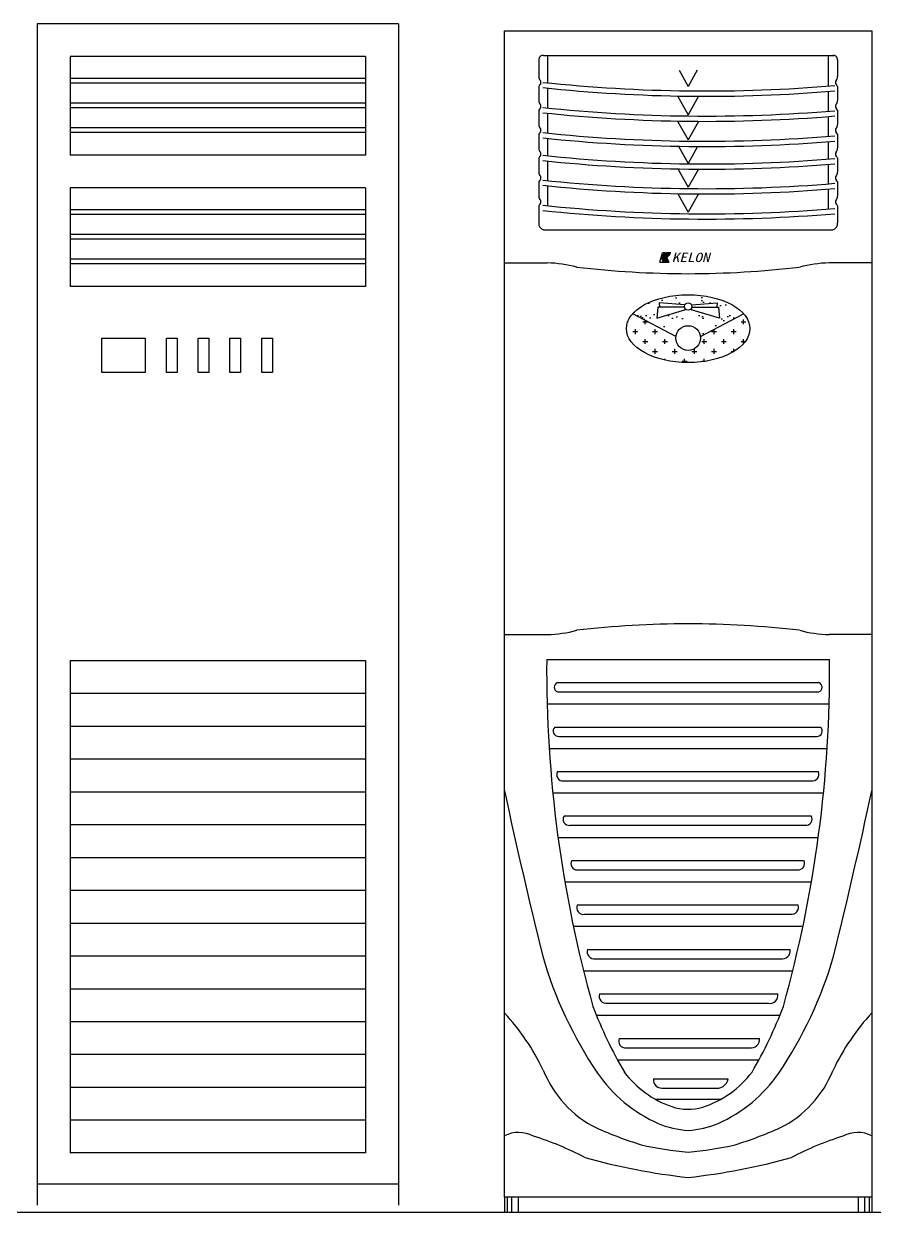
# Model space of a CAD drawing. Header units: inches. Extents: x 11.8 to 54.3, y 10.8 to 35.6.
# Drawn here: x 36.371 to 37.665, y 16.498 to 18.309 of the extents above; entities that cross this region are included whole.
import ezdxf

# ---------------------------------------------------------------- set-up
doc = ezdxf.new("R2010")
doc.units = ezdxf.units.IN
doc.header["$MEASUREMENT"] = 0
for name, color, linetype in [('02', 2, 'Continuous'), ('1', 1, 'Continuous'), ('8', 8, 'Continuous')]:
    doc.layers.add(name, color=color, linetype=linetype)
doc.styles.add('STYLE3', font='')
doc.styles.get('STYLE3').set_extended_font_data('SimHei')

msp = doc.modelspace()

# ---------------------------------------------------------------- hatches: boundary and pattern name
at = {"layer": '8'}
h = msp.add_hatch(dxfattribs=at)
h.set_pattern_fill('AR-SAND', color=256, scale=0.015, style=0)
h.set_pattern_definition([(37.5, (35.002645, 10.569014), (-0.0009449, 0.02890236), [0, -0.0228, 0, -0.0255, 0, -0.024375]), (7.5, (35.002645, 10.569014), (0.02654665, 0.0423322), [0, -0.0123, 0, -0.02055, 0, -0.007875]), (327.5, (34.984195, 10.569014), (0.04671213, 8.4886e-05), [0, -0.0075, 0, -0.027, 0, -0.03525]), (317.5, (34.984195, 10.569014), (0.0450919, 0.01316513), [0, -0.00375, 0, -0.0177, 0, -0.02025])])
edge = h.paths.add_edge_path()
edge.add_line((37.4008, 17.8324), (37.4665, 17.8672))
edge.add_ellipse((37.3821, 17.8445), major_axis=(-0.094, 0), ratio=0.549383, start_angle=206.0876, end_angle=333.9124)
edge.add_line((37.2977, 17.8672), (37.3634, 17.8324))
edge.add_arc((37.3821, 17.8302), 0.0188, 6.8818, 173.1182, ccw=False)
h.paths.add_polyline_path([(37.3854, 17.8735, -0.321675), (37.3788, 17.8735), (37.3346, 17.8606), (37.3357, 17.8774), (37.3385, 17.8774), (37.338, 17.884), (37.377, 17.8806, -0.621917), (37.3872, 17.8806), (37.4262, 17.884), (37.4257, 17.8774), (37.4285, 17.8774), (37.4296, 17.8606)], flags=16)
h = msp.add_hatch(dxfattribs=at)
h.set_pattern_fill('CROSS', color=256, scale=0.002357, style=0)
h.set_pattern_definition([(0, (36.54982, 16.313461), (0.01496438, 0.01496438), [0.0074822, -0.02244656]), (90, (36.553561, 16.30972), (-0.01496438, 0.01496438), [0.0074822, -0.02244656])])
edge = h.paths.add_edge_path()
edge.add_arc((37.3821, 17.8302), 0.0188, 0, 6.8818, ccw=False)
edge.add_arc((37.3821, 17.8302), 0.0188, -180, 0, ccw=False)
edge.add_arc((37.3821, 17.8302), 0.0188, 173.1182, 180, ccw=False)
edge.add_line((37.3634, 17.8324), (37.2977, 17.8672))
edge.add_ellipse((37.3821, 17.8445), major_axis=(-0.094, 0), ratio=0.549383, start_angle=333.9124, end_angle=566.0876)
edge.add_line((37.4665, 17.8672), (37.4008, 17.8324))

# ---------------------------------------------------------------- linework, layer by layer
at = {"layer": '02'}
for p, q in [((36.3911, 18.3089), (36.3911, 16.5089)), ((36.9411, 18.3089), (36.3911, 18.3089)), ((36.9411, 18.3089), (36.9411, 16.5089)), ((36.4411, 18.2589), (36.4411, 18.1089)), ((36.8911, 18.2589), (36.4411, 18.2589)), ((36.8911, 18.2589), (36.8911, 18.1089)), ((37.155, 18.2541), (37.155, 18.2284)), ((37.162, 18.2604), (37.6044, 18.2604)), ((37.1684, 18.2189), (37.1684, 18.2604)), ((37.5959, 18.214), (37.5959, 18.2604)), ((37.6093, 18.2541), (37.6093, 18.2284)), ((37.3683, 18.2383), (37.3821, 18.2136)), ((37.3959, 18.2383), (37.3821, 18.2136)), ((36.8911, 18.2254), (36.4411, 18.2254)), ((36.8911, 18.2184), (36.4411, 18.2184)), ((37.155, 18.2136), (37.155, 18.192)), ((37.1684, 18.1807), (37.1684, 18.2109)), ((37.3661, 18.199), (37.3821, 18.1703)), ((37.3979, 18.1986), (37.3821, 18.1703)), ((37.5959, 18.1757), (37.5959, 18.206)), ((37.6093, 18.2136), (37.6093, 18.192)), ((36.8911, 18.1879), (36.4411, 18.1879)), ((36.8911, 18.1809), (36.4411, 18.1809)), ((37.155, 18.1772), (37.155, 18.1556)), ((37.1684, 18.1424), (37.1684, 18.1726)), ((37.3661, 18.1607), (37.3821, 18.132)), ((37.5959, 18.1374), (37.5959, 18.1677)), ((37.6093, 18.1772), (37.6093, 18.1556)), ((36.8911, 18.1504), (36.4411, 18.1504)), ((36.8911, 18.1434), (36.4411, 18.1434)), ((37.3979, 18.1603), (37.3821, 18.132)), ((37.155, 18.1408), (37.155, 18.1192)), ((37.1684, 18.1078), (37.1684, 18.1343)), ((37.5959, 18.1028), (37.5959, 18.1294)), ((37.6093, 18.1408), (37.6093, 18.1192)), ((36.8911, 18.1089), (36.4411, 18.1089)), ((37.3675, 18.1224), (37.3821, 18.0962)), ((37.3965, 18.122), (37.3821, 18.0962)), ((37.155, 18.1044), (37.155, 18.0829)), ((37.1684, 18.0701), (37.1684, 18.0997)), ((37.5959, 18.0652), (37.5959, 18.0948)), ((37.6093, 18.1044), (37.6093, 18.0829)), ((37.3664, 18.0878), (37.3821, 18.0598)), ((37.3976, 18.0875), (37.3821, 18.0598)), ((36.8911, 18.0589), (36.4411, 18.0589)), ((36.4411, 18.0589), (36.4411, 17.9089)), ((36.8911, 18.0589), (36.8911, 17.9089)), ((37.155, 18.068), (37.155, 18.0465)), ((37.1684, 18.0318), (37.1684, 18.0621)), ((37.5959, 18.0269), (37.5959, 18.0571)), ((37.6093, 18.068), (37.6093, 18.0465)), ((37.3664, 18.0501), (37.3821, 18.0221)), ((37.3976, 18.0498), (37.3821, 18.0221)), ((36.8911, 18.0254), (36.4411, 18.0254)), ((36.8911, 18.0184), (36.4411, 18.0184)), ((37.155, 18.0316), (37.155, 18.0056)), ((37.6093, 18.0316), (37.6093, 18.0056)), ((36.8911, 17.9879), (36.4411, 17.9879)), ((36.8911, 17.9809), (36.4411, 17.9809)), ((37.162, 17.9951), (37.6022, 17.9951)), ((36.8911, 17.9504), (36.4411, 17.9504)), ((36.8911, 17.9434), (36.4411, 17.9434)), ((37.1025, 17.9446), (37.1676, 17.9446)), ((37.3391, 17.9459), (37.3428, 17.9598)), ((37.3391, 17.9459), (37.3442, 17.9459)), ((37.3419, 17.9529), (37.3468, 17.9598)), ((37.3442, 17.9459), (37.3419, 17.9529)), ((37.3425, 17.9526), (37.3496, 17.9526)), ((37.3426, 17.9531), (37.3498, 17.9531)), ((37.3468, 17.9598), (37.3428, 17.9598)), ((37.3429, 17.9516), (37.3505, 17.9516)), ((37.3432, 17.9506), (37.3512, 17.9506)), ((37.3434, 17.9541), (37.3511, 17.9541)), ((37.3436, 17.9496), (37.3518, 17.9496)), ((37.3439, 17.9486), (37.3523, 17.9486)), ((37.3441, 17.9551), (37.3522, 17.9551)), ((37.3442, 17.9477), (37.3527, 17.9477)), ((37.3445, 17.9468), (37.3531, 17.9468)), ((37.3448, 17.9562), (37.3532, 17.9562)), ((37.3448, 17.9459), (37.3534, 17.9459)), ((37.3455, 17.9571), (37.354, 17.9571)), ((37.3461, 17.958), (37.3547, 17.958)), ((37.3468, 17.9589), (37.3554, 17.9589)), ((37.3559, 17.9598), (37.3474, 17.9598)), ((37.3474, 17.9598), (37.3534, 17.9598)), ((37.6617, 17.9446), (37.5966, 17.9446)), ((36.8911, 17.9089), (36.4411, 17.9089)), ((37.3357, 17.8774), (37.3346, 17.8606)), ((37.3346, 17.8606), (37.3788, 17.8735)), ((37.3765, 17.8774), (37.3357, 17.8774)), ((37.338, 17.884), (37.3385, 17.8774)), ((37.377, 17.8806), (37.338, 17.884)), ((37.4296, 17.8606), (37.3854, 17.8735)), ((37.3872, 17.8806), (37.4262, 17.884)), ((37.3877, 17.8774), (37.4285, 17.8774)), ((37.4262, 17.884), (37.4257, 17.8774)), ((37.4285, 17.8774), (37.4296, 17.8606)), ((37.3634, 17.8324), (37.2977, 17.8672)), ((37.4008, 17.8324), (37.4665, 17.8672)), ((36.4894, 17.8302), (36.5556, 17.8302)), ((36.4894, 17.7775), (36.4894, 17.8302)), ((36.5556, 17.8302), (36.5556, 17.7775)), ((36.5878, 17.8302), (36.604, 17.8302)), ((36.5878, 17.7775), (36.5878, 17.8302)), ((36.604, 17.8302), (36.604, 17.7775)), ((36.6362, 17.8302), (36.6524, 17.8302)), ((36.6362, 17.7775), (36.6362, 17.8302)), ((36.6524, 17.8302), (36.6524, 17.7775)), ((36.6845, 17.8302), (36.7008, 17.8302)), ((36.6845, 17.7775), (36.6845, 17.8302)), ((36.7008, 17.8302), (36.7008, 17.7775)), ((36.7329, 17.8302), (36.7492, 17.8302)), ((36.7329, 17.7775), (36.7329, 17.8302)), ((36.7492, 17.8302), (36.7492, 17.7775)), ((36.5556, 17.7775), (36.4894, 17.7775)), ((36.604, 17.7775), (36.5878, 17.7775)), ((36.6524, 17.7775), (36.6362, 17.7775)), ((36.7008, 17.7775), (36.6845, 17.7775)), ((36.7492, 17.7775), (36.7329, 17.7775)), ((37.1025, 17.3785), (37.1676, 17.3785)), ((37.6617, 17.3785), (37.5966, 17.3785)), ((36.4411, 17.3389), (36.4411, 16.5889)), ((36.4411, 17.3389), (36.8911, 17.3389)), ((36.8911, 17.3389), (36.8911, 16.5889)), ((37.1668, 17.3404), (37.5975, 17.3404)), ((37.1834, 17.3052), (37.5809, 17.3052)), ((36.4411, 17.2889), (36.8911, 17.2889)), ((37.1834, 17.291), (37.5809, 17.291)), ((37.1675, 17.2727), (37.5968, 17.2727)), ((36.4411, 17.2389), (36.8911, 17.2389)), ((37.179, 17.2375), (37.5836, 17.2375)), ((37.185, 17.2233), (37.5781, 17.2233)), ((37.1706, 17.2049), (37.5937, 17.2049)), ((36.4411, 17.1889), (36.8911, 17.1889)), ((37.1834, 17.1697), (37.5803, 17.1697)), ((37.1834, 17.1697), (37.5803, 17.1697)), ((37.1927, 17.1555), (37.5694, 17.1555)), ((37.1927, 17.1555), (37.5694, 17.1555)), ((36.4411, 17.1389), (36.8911, 17.1389)), ((37.1761, 17.1372), (37.5881, 17.1372)), ((37.1932, 17.102), (37.5694, 17.102)), ((37.1932, 17.102), (37.5694, 17.102)), ((36.4411, 17.0889), (36.8911, 17.0889)), ((37.2019, 17.0878), (37.5601, 17.0878)), ((37.2019, 17.0878), (37.5601, 17.0878)), ((37.184, 17.0694), (37.5802, 17.0694)), ((36.4411, 17.0389), (36.8911, 17.0389)), ((37.2052, 17.0342), (37.5579, 17.0342)), ((37.2134, 17.02), (37.5486, 17.02)), ((37.1945, 17.0017), (37.5698, 17.0017)), ((36.4411, 16.9889), (36.8911, 16.9889)), ((37.2134, 16.9665), (37.5497, 16.9665)), ((37.2243, 16.9522), (37.5377, 16.9522)), ((36.4411, 16.9389), (36.8911, 16.9389)), ((37.2074, 16.9339), (37.5569, 16.9339)), ((37.2287, 16.8987), (37.5372, 16.8987)), ((36.4411, 16.8889), (36.8911, 16.8889)), ((37.2407, 16.8845), (37.523, 16.8845)), ((37.2228, 16.8662), (37.5414, 16.8662)), ((36.4411, 16.8389), (36.8911, 16.8389)), ((37.2473, 16.831), (37.5186, 16.831)), ((37.2593, 16.8167), (37.5044, 16.8167)), ((36.4411, 16.7889), (36.8911, 16.7889)), ((37.2424, 16.7984), (37.5218, 16.7984)), ((37.2773, 16.7632), (37.4908, 16.7632)), ((37.2877, 16.749), (37.4755, 16.749)), ((36.4411, 16.7389), (36.8911, 16.7389)), ((37.2743, 16.7307), (37.4899, 16.7307)), ((37.3292, 16.7016), (37.4432, 16.7016)), ((36.4411, 16.6889), (36.8911, 16.6889)), ((37.345, 16.6874), (37.4214, 16.6874)), ((37.3321, 16.6706), (37.4321, 16.6706)), ((36.4411, 16.6389), (36.8911, 16.6389)), ((36.8911, 16.5889), (36.4411, 16.5889)), ((36.3911, 16.5414), (36.9411, 16.5414)), ((37.1025, 16.5214), (37.1025, 16.4983)), ((37.1065, 16.5214), (37.1065, 16.4983)), ((37.1134, 16.5214), (37.1134, 16.4983)), ((37.1232, 16.5214), (37.1232, 16.4983)), ((37.641, 16.5214), (37.641, 16.4983)), ((37.6508, 16.5214), (37.6508, 16.4983)), ((37.6577, 16.5214), (37.6577, 16.4983)), ((37.6617, 16.5214), (37.6617, 16.4983)), ((37.1025, 16.4983), (37.6617, 16.4983))]:
    msp.add_line(p, q, dxfattribs=at)
msp.add_lwpolyline([(37.1025, 18.2983), (37.6617, 18.2983), (37.6617, 16.5214), (37.1025, 16.5214)], close=True, dxfattribs=at)
for centre, radius in [((37.3821, 17.8781), 0.00565), ((37.3821, 17.8302), 0.0188)]:
    msp.add_circle(centre, radius, dxfattribs=at)
for centre, radius, start, end in [((37.1609, 18.2546), 0.00599, 79.3959, 184.9086), ((37.6033, 18.2546), 0.00599, 355.0914, 100.6041), ((37.1613, 18.2274), 0.00637, 171.2427, 228.7453), ((37.1609, 18.2118), 0.00615, 128.0669, 163.176), ((37.152, 18.2196), 0.00592, 329.4535, 30.5465), ((37.4092, 20.5667), 2.3601, 263.9544, 274.7731), ((37.6123, 18.2196), 0.00592, 149.4535, 210.5465), ((37.603, 18.2274), 0.00637, 311.2547, 8.7573), ((37.6034, 18.2118), 0.00615, 16.824, 51.9331), ((37.4092, 20.5586), 2.3601, 263.9544, 274.7731), ((37.1613, 18.191), 0.00637, 171.2427, 228.7453), ((37.1609, 18.1754), 0.00615, 128.0669, 163.176), ((37.152, 18.1832), 0.00592, 329.4535, 30.5465), ((37.4092, 20.5284), 2.3601, 263.9544, 274.7731), ((37.6123, 18.1832), 0.00592, 149.4535, 210.5465), ((37.603, 18.191), 0.00637, 311.2547, 8.7573), ((37.6034, 18.1754), 0.00615, 16.824, 51.9331), ((37.4092, 20.5204), 2.3601, 263.9544, 274.7731), ((37.1613, 18.1547), 0.00637, 171.2427, 228.7453), ((37.1609, 18.139), 0.00615, 128.0669, 163.176), ((37.152, 18.1469), 0.00592, 329.4535, 30.5465), ((37.4092, 20.4901), 2.3601, 263.9544, 274.7731), ((37.6123, 18.1469), 0.00592, 149.4535, 210.5465), ((37.603, 18.1547), 0.00637, 311.2547, 8.7573), ((37.6034, 18.139), 0.00615, 16.824, 51.9331), ((37.4092, 20.4821), 2.3601, 263.9544, 274.7731), ((37.1613, 18.1183), 0.00637, 171.2427, 228.7453), ((37.1609, 18.1026), 0.00615, 128.0669, 163.176), ((37.152, 18.1105), 0.00592, 329.4535, 30.5465), ((37.4092, 20.4555), 2.3601, 263.9544, 274.7731), ((37.6123, 18.1105), 0.00592, 149.4535, 210.5465), ((37.603, 18.1183), 0.00637, 311.2547, 8.7573), ((37.6034, 18.1026), 0.00615, 16.824, 51.9331), ((37.4092, 20.4475), 2.3601, 263.9544, 274.7731), ((37.1613, 18.0819), 0.00637, 171.2427, 228.7453), ((37.1609, 18.0662), 0.00615, 128.0669, 163.176), ((37.152, 18.0741), 0.00592, 329.4535, 30.5465), ((37.4092, 20.4178), 2.3601, 263.9544, 274.7731), ((37.6123, 18.0741), 0.00592, 149.4535, 210.5465), ((37.603, 18.0819), 0.00637, 311.2547, 8.7573), ((37.6034, 18.0662), 0.00615, 16.824, 51.9331), ((37.4092, 20.4098), 2.3601, 263.9544, 274.7731), ((37.1613, 18.0455), 0.00637, 171.2427, 228.7453), ((37.1609, 18.0299), 0.00615, 128.0669, 163.176), ((37.152, 18.0377), 0.00592, 329.4535, 30.5465), ((37.6123, 18.0377), 0.00592, 149.4535, 210.5465), ((37.603, 18.0455), 0.00637, 311.2547, 8.7573), ((37.6034, 18.0299), 0.00615, 16.824, 51.9331), ((37.4092, 20.3795), 2.3601, 263.9544, 274.7731), ((37.4092, 20.3715), 2.3601, 263.9544, 274.7731), ((37.1639, 18.0039), 0.00906, 169.0867, 258.3563), ((37.6004, 18.0039), 0.00906, 281.6437, 10.9133), ((37.1622, 17.7464), 0.1983, 75.332, 88.4172), ((37.6021, 17.7464), 0.1983, 91.5828, 104.668), ((37.3869, 19.4503), 1.5221, 263.4148, 269.8193), ((37.3773, 19.4503), 1.5221, 270.1807, 276.5852), ((37.1622, 17.5767), 0.1983, 271.5828, 284.668), ((37.3869, 15.8728), 1.5221, 90.1807, 96.5852), ((37.3773, 15.8728), 1.5221, 83.4148, 89.8193), ((37.6021, 17.5767), 0.1983, 255.332, 268.4172), ((39.0825, 17.3266), 1.9158, 179.5855, 195.5842), ((35.6817, 17.3266), 1.9158, 344.4158, 0.4145), ((37.1855, 17.2981), 0.00743, 106.8438, 253.1562), ((37.5787, 17.2981), 0.00743, 286.8438, 73.1562), ((37.1848, 17.2315), 0.00828, 134.1874, 271.6117), ((37.5782, 17.2314), 0.00813, 269.5682, 48.4176), ((37.1915, 17.1649), 0.00947, 149.4244, 276.8495), ((37.1915, 17.1649), 0.00947, 149.4244, 276.8495), ((37.5709, 17.1656), 0.0103, 261.519, 23.4315), ((37.5709, 17.1656), 0.0103, 261.519, 23.4315), ((46.8108, 19.2494), 9.9348, 192.25768, 193.74876), ((27.9534, 19.2494), 9.9348, 346.25124, 347.74232), ((37.2009, 17.0969), 0.00924, 146.9594, 276.1747), ((37.2009, 17.0969), 0.00924, 146.9594, 276.1747), ((37.5612, 17.0972), 0.00947, 263.1505, 30.5756), ((37.5612, 17.0972), 0.00947, 263.1505, 30.5756), ((37.2126, 17.029), 0.00902, 144.4582, 275.4266), ((37.5498, 17.0294), 0.00947, 263.1505, 30.5756), ((37.2228, 16.9624), 0.0103, 156.5685, 278.481), ((37.5395, 16.963), 0.0108, 260.7138, 18.9029), ((37.239, 16.8952), 0.0108, 161.0971, 279.2862), ((37.5252, 16.8965), 0.0122, 259.6338, 10.4569), ((37.7761, 17.0682), 0.6412, 196.3025, 213.9145), ((36.9881, 17.0682), 0.6412, 326.0855, 343.6975), ((37.2575, 16.8274), 0.0108, 161.0971, 279.2862), ((37.5066, 16.8287), 0.0122, 259.6338, 10.4569), ((37.8511, 17.0437), 0.6562, 200.6855, 210.3723), ((36.9132, 17.0437), 0.6562, 329.6277, 339.3145), ((36.8408, 16.5614), 0.3555, 25.5798, 42.6178), ((37.9234, 16.5614), 0.3555, 137.3822, 154.4202), ((37.2863, 16.7589), 0.00998, 154.2319, 277.9981), ((37.4779, 16.7617), 0.013, 259.3025, 6.5458), ((37.3159, 16.7753), 0.1657, 201.3749, 243.6796), ((37.4484, 16.7753), 0.1657, 296.3204, 338.6251), ((37.4296, 16.8395), 0.2261, 214.8066, 245.6154), ((37.4076, 16.8045), 0.1538, 217.0465, 250.8007), ((37.3425, 16.7006), 0.0134, 175.3324, 280.8216), ((37.3566, 16.8045), 0.1538, 288.1518, 322.9535), ((37.425, 16.7058), 0.0187, 258.9821, 347.1486), ((37.3346, 16.8395), 0.2261, 294.3846, 325.1934), ((37.3822, 16.7353), 0.0801, 251.6759, 286.1503), ((37.4887, 17.1767), 0.6025, 245.8667, 252.7968), ((37.3925, 16.773), 0.1504, 248.0216, 266.0271), ((37.3717, 16.773), 0.1504, 273.9729, 291.9784), ((37.2755, 17.1767), 0.6025, 287.2032, 294.1333), ((37.1243, 16.5732), 0.0467, 61.6939, 117.8778), ((36.9987, 16.1477), 0.4895, 62.494, 72.4236), ((37.7656, 16.1477), 0.4895, 107.5764, 117.506), ((37.6399, 16.5732), 0.0467, 62.1222, 118.3061), ((37.427, 17.1237), 0.5355, 257.4384, 265.1924), ((37.3372, 17.1237), 0.5355, 274.8076, 282.5616), ((37.488, 17.5207), 0.9751, 254.3377, 263.7684), ((37.2763, 17.5207), 0.9751, 276.2316, 285.6623)]:
    msp.add_arc(centre, radius, start, end, dxfattribs=at)
msp.add_ellipse((37.3821, 17.8445), major_axis=(-0.094, 0), ratio=0.549383, dxfattribs=at)
at = {"layer": '1'}
msp.add_line((33.6152, 16.4983), (53.9414, 16.4983), dxfattribs=at)

# ---------------------------------------------------------------- texts
at = {"layer": '02', "style": 'STYLE3', "oblique": 15, "width": 1.2}
msp.add_text('KELON', height=0.01412, dxfattribs=at).set_placement((37.3571, 17.9459))

doc.saveas('drawing.dxf')
